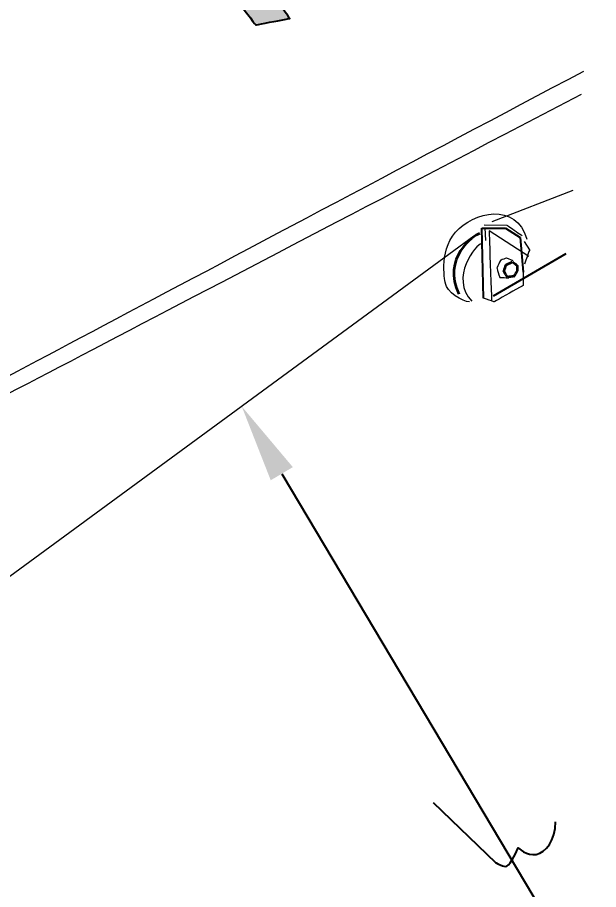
# Model space of a CAD drawing. Extents: x 4.3 to 15.2, y 2.4 to 10.6.
# Drawn here: x 8.571 to 9.574, y 4.519 to 6.023 of the extents above; entities that cross this region are included whole.
import ezdxf
from ezdxf import colors
from ezdxf.entities.mleader import LeaderData, LeaderLine
from ezdxf.math import Vec2, Vec3

# ---------------------------------------------------------------- set-up
doc = ezdxf.new("R2010")
doc.units = 0
doc.header["$LTSCALE"] = 0.3
doc.header["$MEASUREMENT"] = 0
doc.layers.add('1', color=1, linetype='CONTINUOUS')
doc.layers.add('HATCH', color=1, linetype='CONTINUOUS')
doc.styles.add('PARTS TEXT', font='arial.ttf', dxfattribs={"height": 0.0875})

msp = doc.modelspace()

# ---------------------------------------------------------------- hatches: boundary and pattern name
at = {"layer": 'HATCH'}
h = msp.add_hatch(color=254, dxfattribs=at)
h.dxf.hatch_style = 1
h.set_gradient(color1=(214, 214, 214), color2=(214, 214, 214), tint=1)
edge = h.paths.add_edge_path()
edge.add_spline(control_points=[(8.83307874015748, 6.207023622047244), (8.83307874015748, 6.207023622047244), (8.85559842519685, 6.217417322834645), (8.85559842519685, 6.217417322834645), (8.85559842519685, 6.217417322834645), (8.85559842519685, 6.217417322834645), (8.877251968503938, 6.241669291338583), (8.877251968503938, 6.241669291338583), (8.877251968503938, 6.241669291338583), (8.877251968503938, 6.241669291338583), (9.040952755905511, 6.021669291338583), (9.040952755905511, 6.021669291338583), (9.040952755905511, 6.021669291338583), (9.040952755905511, 6.021669291338583), (8.982055118110237, 6.010409448818898), (8.982055118110237, 6.010409448818898), (8.982055118110237, 6.010409448818898), (8.982055118110237, 6.010409448818898), (8.83307874015748, 6.207023622047244), (8.83307874015748, 6.207023622047244)], knot_values=[0, 0, 0, 0, 0.1666666666666667, 0.1666666666666667, 0.1666666666666667, 0.25, 0.3333333333333333, 0.3333333333333333, 0.3333333333333333, 0.4166666666666666, 0.5, 0.5, 0.5, 0.5833333333333333, 0.6666666666666666, 0.6666666666666666, 0.6666666666666666, 0.8333333333333333, 1, 1, 1, 1], degree=3, periodic=0)

# ---------------------------------------------------------------- linework, layer by layer
at = {"layer": '1', "color": 41}
for p, q in [((9.37503937007874, 5.539015748031496), (9.372338754753393, 5.659828602146539)), ((9.372338754753393, 5.659828602146539), (9.412837918803193, 5.659723171822876)), ((9.412837918803193, 5.659723171822876), (9.438154615719993, 5.643477142630803)), ((9.438154615719993, 5.643477142630803), (9.443606299212599, 5.584141732283465))]:
    msp.add_line(p, q, dxfattribs=at)
at = {"layer": '1', "color": 30}
for points, knots in [([(8.83307874015748, 6.207023622047244), (8.83307874015748, 6.207023622047244), (8.85559842519685, 6.217417322834645), (8.85559842519685, 6.217417322834645), (8.85559842519685, 6.217417322834645), (8.85559842519685, 6.217417322834645), (8.877251968503938, 6.241669291338583), (8.877251968503938, 6.241669291338583), (8.877251968503938, 6.241669291338583), (8.877251968503938, 6.241669291338583), (9.040952755905511, 6.021669291338583), (9.040952755905511, 6.021669291338583), (9.040952755905511, 6.021669291338583), (9.040952755905511, 6.021669291338583), (8.982055118110237, 6.010409448818898), (8.982055118110237, 6.010409448818898), (8.982055118110237, 6.010409448818898), (8.982055118110237, 6.010409448818898), (8.83307874015748, 6.207023622047244), (8.83307874015748, 6.207023622047244)], [0, 0, 0, 0, 0.1666666666666667, 0.1666666666666667, 0.1666666666666667, 0.25, 0.3333333333333333, 0.3333333333333333, 0.3333333333333333, 0.4166666666666666, 0.5, 0.5, 0.5, 0.5833333333333333, 0.6666666666666666, 0.6666666666666666, 0.6666666666666666, 0.8333333333333333, 1, 1, 1, 1]), ([(9.288291338582678, 4.668897637795276), (9.288291338582678, 4.668897637795276), (9.395515748031496, 4.56542125984252), (9.395515748031496, 4.56542125984252), (9.395515748031496, 4.56542125984252), (9.408555118110236, 4.558826771653544), (9.41978346456693, 4.556082677165354), (9.434629921259843, 4.591122047244094), (9.434629921259843, 4.591122047244094), (9.464972440944882, 4.561590551181102), (9.499366141732283, 4.603744094488189), (9.499366141732283, 4.635755905511811)], [0, 0, 0, 0, 0.25, 0.25, 0.25, 0.375, 0.5, 0.5, 0.5, 0.75, 1, 1, 1, 1])]:
    msp.add_open_spline(points, degree=3, knots=knots, dxfattribs=at)
at = {"layer": '1', "color": 6, "lineweight": 18}
for points in [[(8.36468407692403, 5.303702226238151), (8.36468407692403, 5.303702226238151), (8.975551486479429, 5.627437353018348), (9.54787459601644, 5.930745553009)], [(8.365525543151884, 5.275293657761963), (8.365525543151884, 5.275293657761963), (8.980588474935939, 5.596615166166089), (9.544369871899612, 5.891146147503385)], [(9.390165354330708, 5.67103937007874), (9.390165354330708, 5.67103937007874), (9.529678423323036, 5.725149449830384), (9.529678423323036, 5.725149449830384)], [(9.35844094488189, 5.645881889763779), (9.35844094488189, 5.645881889763779), (8.557653543307087, 5.05863779527559), (8.557653543307087, 5.05863779527559)]]:
    msp.add_open_spline(points, degree=3, dxfattribs=at)
msp.add_open_spline([(9.350787401574802, 5.532590551181102), (9.339511811023621, 5.532098425196851), (9.31059842519685, 5.551251968503937), (9.30962598425197, 5.564287401574803), (9.30962598425197, 5.564287401574803), (9.28286220472441, 5.67040157480315), (9.431602362204725, 5.705791338582677), (9.449653543307086, 5.640586614173229)], degree=3, knots=[0, 0, 0, 0, 0.3333333333333333, 0.3333333333333333, 0.3333333333333333, 0.6666666666666667, 1, 1, 1, 1], dxfattribs=at)
at = {"layer": '1', "color": 41, "lineweight": 18}
for points, knots in [([(9.376149606299213, 5.665283464566929), (9.376149606299213, 5.665283464566929), (9.415472440944882, 5.664917322834645), (9.415472440944882, 5.664917322834645), (9.415472440944882, 5.664917322834645), (9.415472440944882, 5.664917322834645), (9.441937007874015, 5.646854330708662), (9.441937007874015, 5.646854330708662)], [0, 0, 0, 0, 0.3333333333333333, 0.3333333333333333, 0.3333333333333333, 0.6666666666666667, 1, 1, 1, 1]), ([(9.45324409448819, 5.611), (9.45324409448819, 5.611), (9.384681102362205, 5.655051181102362), (9.384681102362205, 5.655051181102362), (9.384681102362205, 5.655051181102362), (9.384681102362205, 5.655051181102362), (9.388968503937008, 5.533641732283464), (9.388968503937008, 5.533641732283464)], [0, 0, 0, 0, 0.3333333333333333, 0.3333333333333333, 0.3333333333333333, 0.6666666666666667, 1, 1, 1, 1]), ([(9.445244094488189, 5.63690157480315), (9.445244094488189, 5.63690157480315), (9.454433070866141, 5.622157480314961), (9.454433070866141, 5.622157480314961), (9.454433070866141, 5.622157480314961), (9.454433070866141, 5.622157480314961), (9.445610236220473, 5.597464566929133), (9.445610236220473, 5.597464566929133)], [0, 0, 0, 0, 0.3333333333333333, 0.3333333333333333, 0.3333333333333333, 0.6666666666666667, 1, 1, 1, 1]), ([(9.426129921259843, 5.60336220472441), (9.426129921259843, 5.60336220472441), (9.4151062992126, 5.608153543307087), (9.4151062992126, 5.608153543307087), (9.4151062992126, 5.608153543307087), (9.4151062992126, 5.608153543307087), (9.404448818897638, 5.604464566929134), (9.404448818897638, 5.604464566929134), (9.404448818897638, 5.604464566929134), (9.404448818897638, 5.604464566929134), (9.398200787401574, 5.590826771653544), (9.398200787401574, 5.590826771653544), (9.398200787401574, 5.590826771653544), (9.398200787401574, 5.590826771653544), (9.402976377952756, 5.574976377952756), (9.402976377952756, 5.574976377952756), (9.402976377952756, 5.574976377952756), (9.402976377952756, 5.574976377952756), (9.418779527559055, 5.573874015748031), (9.418779527559055, 5.573874015748031)], [0, 0, 0, 0, 0.1666666666666667, 0.1666666666666667, 0.1666666666666667, 0.25, 0.3333333333333333, 0.3333333333333333, 0.3333333333333333, 0.4166666666666666, 0.5, 0.5, 0.5, 0.5833333333333333, 0.6666666666666666, 0.6666666666666666, 0.6666666666666666, 0.8333333333333333, 1, 1, 1, 1]), ([(9.443606299212599, 5.584141732283465), (9.443606299212599, 5.584141732283465), (9.443602362204725, 5.560901574803149), (9.443602362204725, 5.560901574803149), (9.443602362204725, 5.560901574803149), (9.443602362204725, 5.560901574803149), (9.393251968503938, 5.532570866141732), (9.393251968503938, 5.532570866141732), (9.393251968503938, 5.532570866141732), (9.393251968503938, 5.532570866141732), (9.37503937007874, 5.539015748031496), (9.37503937007874, 5.539015748031496)], [0, 0, 0, 0, 0.25, 0.25, 0.25, 0.375, 0.5, 0.5, 0.5, 0.75, 1, 1, 1, 1])]:
    msp.add_open_spline(points, degree=3, knots=knots, dxfattribs=at)
for points in [[(9.37761811023622, 5.660125984251969), (9.37761811023622, 5.660125984251969), (9.378354330708662, 5.638744094488189), (9.378354330708662, 5.638744094488189)], [(9.37173622047244, 5.632846456692914), (9.362425196850394, 5.633464566929134), (9.315629921259843, 5.573629921259842), (9.355200787401575, 5.533696850393701)]]:
    msp.add_open_spline(points, degree=3, dxfattribs=at)
at = {"layer": '1', "color": 41, "lineweight": 35}
msp.add_open_spline([(9.36805905511811, 5.650535433070866), (9.358751968503936, 5.648342519685039), (9.302405511811024, 5.607771653543307), (9.332413385826772, 5.545858267716535)], degree=3, dxfattribs=at)
at = {"layer": '1', "color": 30}
msp.add_open_spline([(9.392181102362205, 5.543311023622048), (9.392181102362205, 5.543311023622048), (9.517523622047245, 5.616374015748032), (9.517523622047245, 5.616374015748032)], degree=3, dxfattribs=at)
at = {"layer": '1', "color": 41, "lineweight": 35}
msp.add_open_spline([(9.425078740157481, 5.601688976377953), (9.425078740157481, 5.601688976377953), (9.414185039370079, 5.596807086614173), (9.414185039370079, 5.596807086614173), (9.414185039370079, 5.596807086614173), (9.414185039370079, 5.596807086614173), (9.41022440944882, 5.585299212598425), (9.41022440944882, 5.585299212598425), (9.41022440944882, 5.585299212598425), (9.41022440944882, 5.585299212598425), (9.416614173228346, 5.575496062992126), (9.416614173228346, 5.575496062992126), (9.416614173228346, 5.575496062992126), (9.416614173228346, 5.575496062992126), (9.427818897637795, 5.576791338582678), (9.427818897637795, 5.576791338582678), (9.427818897637795, 5.576791338582678), (9.427818897637795, 5.576791338582678), (9.432838582677165, 5.585870078740157), (9.432838582677165, 5.585870078740157), (9.432838582677165, 5.585870078740157), (9.432838582677165, 5.585870078740157), (9.433405511811024, 5.595188976377953), (9.433405511811024, 5.595188976377953), (9.433405511811024, 5.595188976377953), (9.433405511811024, 5.595188976377953), (9.425078740157481, 5.601688976377953), (9.425078740157481, 5.601688976377953)], degree=3, knots=[0, 0, 0, 0, 0.125, 0.125, 0.125, 0.1875, 0.25, 0.25, 0.25, 0.3125, 0.375, 0.375, 0.375, 0.4375, 0.5, 0.5, 0.5, 0.5625, 0.625, 0.625, 0.625, 0.6875, 0.75, 0.75, 0.75, 0.875, 1, 1, 1, 1], dxfattribs=at)

# ---------------------------------------------------------------- leaders
at = {"layer": '1', "color": 41}
ml = msp.add_multileader_mtext('Standard', dxfattribs=at)
ml.set_content('Rudder Interconnect\\PCable (Typ)', color=41, style='PARTS TEXT')
ml.set_leader_properties()
ml.build(insert=Vec2(0, 0))
ml.multileader.update_dxf_attribs({"text_right_attachment_type": 6, "dogleg_length": 0.36, "arrow_head_size": 0.135})
ctx = ml.context
ctx.base_point, ctx.char_height, ctx.arrow_head_size, ctx.landing_gap_size, ctx.plane_origin = Vec3(10.3188174985961, 3.519283130630616), 0.135, 0.135, 0.0675, Vec3(9.28368795201409, 4.363357142900078)
ctx.right_attachment = 6
notes = []
notes.append((ctx, [(0, (1, 1, 0), (10.0488174985961, 3.519283130630616), (1, 0), 0.27, [(0, [(8.958047244094487, 5.352259842519684)], 0, [])])]))
ctx.mtext.insert, ctx.mtext.flow_direction = Vec3(10.3863174985961, 3.606627946455991), 5
for ctx, leaders in notes:
    for number, flags, end, landing, length, lines in leaders:
        leader = LeaderData()
        leader.index, (leader.has_last_leader_line, leader.has_dogleg_vector, leader.attachment_direction) = number, flags
        leader.last_leader_point, leader.dogleg_vector, leader.dogleg_length = Vec3(end), Vec3(landing), length
        for number, points, colour, breaks in lines:
            line = LeaderLine()
            line.index, line.vertices, line.color, line.breaks = number, Vec3.list(points), colors.encode_raw_color(colour), breaks
            leader.lines.append(line)
        ctx.leaders.append(leader)

doc.saveas('drawing.dxf')
